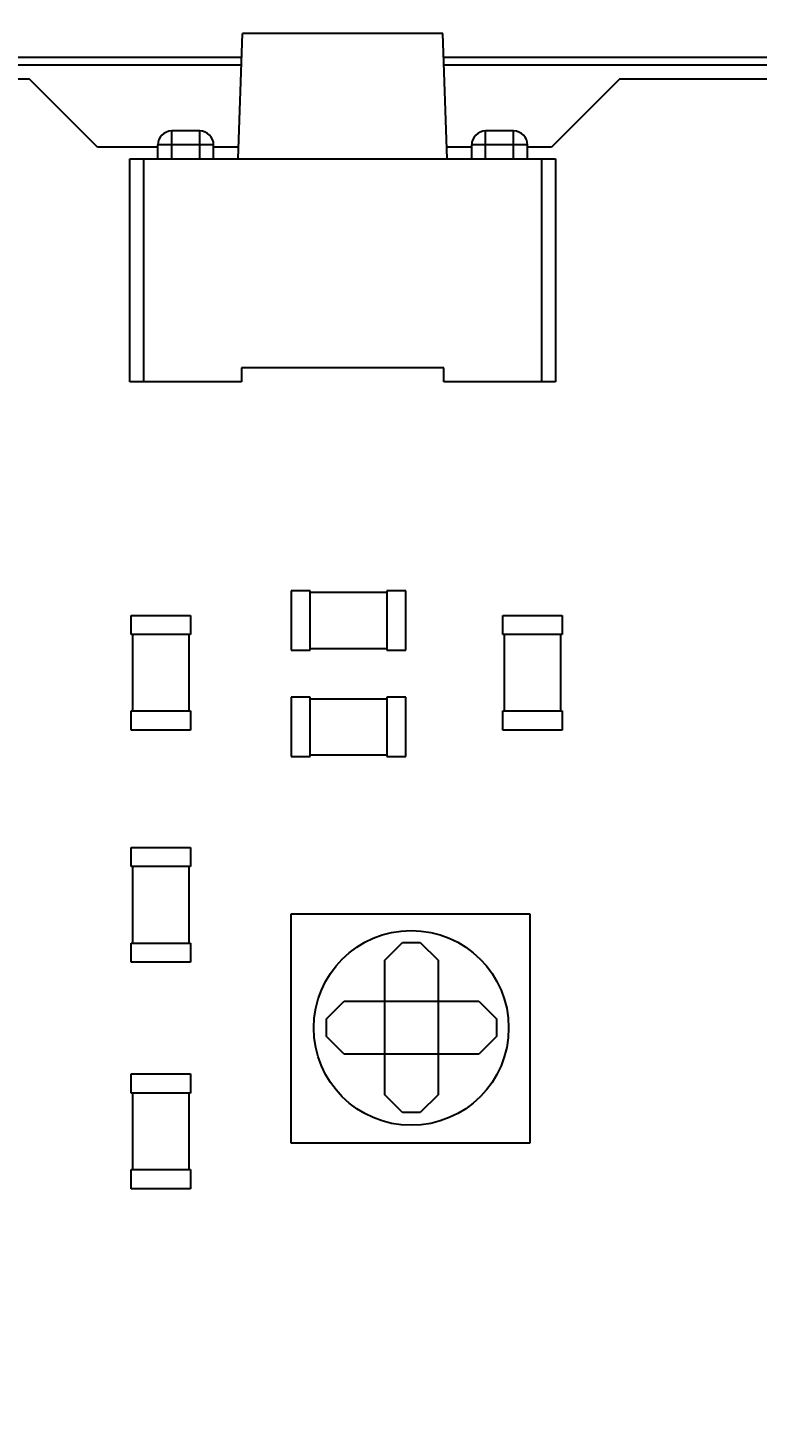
# Model space of a CAD drawing. Header units: inches. Extents: x -36 to 490, y -51 to 98.
# Drawn here: x 386.75 to 397.21, y 41.99 to 61.96 of the extents above; entities that cross this region are included whole.
import ezdxf

# ---------------------------------------------------------------- set-up
doc = ezdxf.new("R2010")
doc.units = ezdxf.units.IN
doc.header["$LTSCALE"] = 1.21
doc.header["$MEASUREMENT"] = 0
doc.header["$PDMODE"] = 3
doc.header["$PDSIZE"] = 0.3125
doc.layers.get('0').update_dxf_attribs({"linetype": 'CONTINUOUS'})
doc.layers.get('Defpoints').update_dxf_attribs({"linetype": 'CONTINUOUS'})
doc.layers.add('DIM', color=3, linetype='CONTINUOUS')
doc.styles.get("Standard").update_dxf_attribs({"font": 'txt', "width": 0.8})
doc.dimstyles.get("Standard").update_dxf_attribs({"dimtxt": 0.15625, "dimasz": 0.1875, "dimexe": 0.125, "dimexo": 0.0625, "dimgap": 0.09, "dimtad": 0, "dimtih": 1, "dimtoh": 1, "dimzin": 4, "dimdsep": 46, "dimtxsty": 'Standard', "dimblk": '_FILLED', "dimblk1": '_FILLED', "dimblk2": '_FILLED', "dimcen": 0.09, "dimazin": 1, "dimtp": 0.01, "dimtm": 0.01, "dimtfac": 1, "dimtofl": 0, "dimtmove": 0, "dimatfit": 3, "dimldrblk": '_FILLED', "dimfxl": 1, "dimtolj": 1, "dimtzin": 4, "dimarcsym": 0})

# ---------------------------------------------------------------- blocks, each defined once
blk = doc.blocks.new('_FILLED')
at = {"color": 0, "linetype": 'ByBlock'}
blk.add_solid([(0, 0), (-1, 0.1667), (-1, -0.1667)], dxfattribs=at)
blk = doc.blocks.new('*D65')
at = {"layer": 'Defpoints', "color": 0}
for p in [(445.9, 83.388), (319.7, 47.851), (445.9, 47.789)]:
    blk.add_point(p, dxfattribs=at)
at = {"layer": 'DIM', "color": 0, "lineweight": -2}
for p, q in [((319.7, 47.914), (319.7, 83.513)), ((445.9, 47.851), (445.9, 83.513)), ((322.24, 83.388), (378.21, 83.388)), ((443.36, 83.388), (387.39, 83.388))]:
    blk.add_line(p, q, dxfattribs=at)
at = {"layer": 'DIM', "color": 0, "lineweight": -2, "xscale": 2.54, "yscale": 2.54, "zscale": 2.54, "rotation": 180}
blk.add_blockref('_FILLED', (319.7, 83.388), dxfattribs=at)
at = {"layer": 'DIM', "color": 0, "lineweight": -2, "xscale": 2.54, "yscale": 2.54, "zscale": 2.54}
blk.add_blockref('_FILLED', (445.9, 83.388), dxfattribs=at)
at = {"layer": 'DIM', "color": 0, "insert": (382.8, 83.388), "char_height": 2.5, "attachment_point": 5, "line_spacing_factor": 2.5}
blk.add_mtext('\\A1;126.20', dxfattribs=at)
blk = doc.blocks.new('*D68')
at = {"layer": 'Defpoints', "color": 0}
for p in [(406.8, 77.939), (348.8, 41.989), (406.8, 41.989)]:
    blk.add_point(p, dxfattribs=at)
at = {"layer": 'DIM', "color": 0, "lineweight": -2}
for p, q in [((348.8, 42.051), (348.8, 78.064)), ((351.34, 77.939), (374.044, 77.939)), ((404.26, 77.939), (381.557, 77.939)), ((406.8, 42.051), (406.8, 78.064))]:
    blk.add_line(p, q, dxfattribs=at)
at = {"layer": 'DIM', "color": 0, "lineweight": -2, "xscale": 2.54, "yscale": 2.54, "zscale": 2.54, "rotation": 180}
blk.add_blockref('_FILLED', (348.8, 77.939), dxfattribs=at)
at = {"layer": 'DIM', "color": 0, "lineweight": -2, "xscale": 2.54, "yscale": 2.54, "zscale": 2.54}
blk.add_blockref('_FILLED', (406.8, 77.939), dxfattribs=at)
at = {"layer": 'DIM', "color": 0, "insert": (377.8, 77.939), "char_height": 2.5, "attachment_point": 5, "line_spacing_factor": 2.5}
blk.add_mtext('\\A1;58.00', dxfattribs=at)

msp = doc.modelspace()

# ---------------------------------------------------------------- linework, layer by layer
at = {"color": 7, "linetype": 'Continuous'}
for p, q in [((389.768, 60.081), (389.831, 61.881)), ((392.706, 61.881), (389.831, 61.881)), ((392.768, 60.081), (392.706, 61.881)), ((381.622, 61.539), (389.819, 61.539)), ((392.718, 61.539), (463.93, 61.539)), ((389.815, 61.425), (381.626, 61.425)), ((464.64, 61.425), (392.721, 61.425)), ((386.78, 61.224), (384.221, 61.224)), ((387.755, 60.249), (386.78, 61.224)), ((395.238, 61.224), (394.263, 60.249)), ((417.064, 61.224), (395.238, 61.224)), ((388.818, 60.081), (388.818, 60.481)), ((389.218, 60.481), (388.818, 60.481)), ((389.218, 60.081), (389.218, 60.481)), ((393.318, 60.081), (393.318, 60.481)), ((393.718, 60.481), (393.318, 60.481)), ((393.718, 60.081), (393.718, 60.481)), ((388.618, 60.249), (387.755, 60.249)), ((388.618, 60.081), (388.618, 60.281)), ((389.418, 60.281), (388.618, 60.281)), ((389.418, 60.081), (389.418, 60.281)), ((389.774, 60.249), (389.418, 60.249)), ((393.118, 60.249), (392.763, 60.249)), ((393.118, 60.081), (393.118, 60.281)), ((393.918, 60.281), (393.118, 60.281)), ((393.918, 60.081), (393.918, 60.281)), ((394.263, 60.249), (393.918, 60.249)), ((388.218, 56.881), (388.218, 60.081)), ((388.218, 60.081), (394.318, 60.081)), ((388.418, 56.881), (388.418, 60.081)), ((394.118, 60.081), (394.118, 56.881)), ((394.318, 60.081), (394.318, 56.881)), ((389.818, 57.081), (389.818, 56.881)), ((392.718, 57.081), (389.818, 57.081)), ((392.718, 56.881), (392.718, 57.081)), ((389.818, 56.881), (388.218, 56.881)), ((394.318, 56.881), (392.718, 56.881)), ((390.529, 53.884), (390.529, 53.034)), ((390.804, 53.884), (390.529, 53.884)), ((390.804, 53.034), (390.804, 53.884)), ((391.901, 53.859), (390.804, 53.859)), ((391.901, 53.884), (391.901, 53.034)), ((392.176, 53.884), (391.901, 53.884)), ((392.176, 53.034), (392.176, 53.884)), ((388.236, 53.258), (388.236, 53.533)), ((388.236, 53.533), (389.086, 53.533)), ((389.086, 53.533), (389.086, 53.258)), ((393.564, 53.258), (393.564, 53.533)), ((393.564, 53.533), (394.414, 53.533)), ((394.414, 53.533), (394.414, 53.258)), ((389.086, 53.258), (388.236, 53.258)), ((388.261, 52.161), (388.261, 53.258)), ((389.061, 53.258), (389.061, 52.161)), ((394.414, 53.258), (393.564, 53.258)), ((393.589, 52.161), (393.589, 53.258)), ((394.389, 53.258), (394.389, 52.161)), ((390.529, 53.034), (390.804, 53.034)), ((390.804, 53.059), (391.901, 53.059)), ((391.901, 53.034), (392.176, 53.034)), ((390.529, 52.357), (390.529, 51.507)), ((390.804, 52.357), (390.529, 52.357)), ((390.804, 51.507), (390.804, 52.357)), ((391.901, 52.332), (390.804, 52.332)), ((391.901, 52.357), (391.901, 51.507)), ((392.176, 52.357), (391.901, 52.357)), ((392.176, 51.507), (392.176, 52.357)), ((388.236, 51.886), (388.236, 52.161)), ((388.236, 52.161), (389.086, 52.161)), ((389.086, 52.161), (389.086, 51.886)), ((393.564, 51.886), (393.564, 52.161)), ((393.564, 52.161), (394.414, 52.161)), ((394.414, 52.161), (394.414, 51.886)), ((389.086, 51.886), (388.236, 51.886)), ((394.414, 51.886), (393.564, 51.886)), ((390.804, 51.532), (391.901, 51.532)), ((390.529, 51.507), (390.804, 51.507)), ((391.901, 51.507), (392.176, 51.507)), ((388.236, 49.93), (388.236, 50.205)), ((388.236, 50.205), (389.086, 50.205)), ((389.086, 50.205), (389.086, 49.93)), ((389.086, 49.93), (388.236, 49.93)), ((388.261, 48.833), (388.261, 49.93)), ((389.061, 49.93), (389.061, 48.833)), ((390.527, 49.246), (390.527, 45.969)), ((393.956, 49.246), (390.527, 49.246)), ((393.956, 45.969), (393.956, 49.246)), ((388.236, 48.558), (388.236, 48.833)), ((388.236, 48.833), (389.086, 48.833)), ((389.086, 48.833), (389.086, 48.558)), ((391.873, 48.585), (392.127, 48.839)), ((392.127, 48.839), (392.381, 48.839)), ((392.381, 48.839), (392.635, 48.585)), ((389.086, 48.558), (388.236, 48.558)), ((391.873, 46.655), (391.873, 48.585)), ((392.635, 48.585), (392.635, 46.655)), ((391.035, 47.747), (391.289, 48.001)), ((391.289, 48.001), (393.219, 48.001)), ((393.219, 48.001), (393.473, 47.747)), ((391.035, 47.493), (391.035, 47.747)), ((393.473, 47.747), (393.473, 47.493)), ((391.289, 47.239), (391.035, 47.493)), ((393.473, 47.493), (393.219, 47.239)), ((393.219, 47.239), (391.289, 47.239)), ((388.236, 46.68), (388.236, 46.955)), ((388.236, 46.955), (389.086, 46.955)), ((389.086, 46.955), (389.086, 46.68)), ((389.086, 46.68), (388.236, 46.68)), ((388.261, 45.584), (388.261, 46.68)), ((389.061, 46.68), (389.061, 45.584)), ((392.127, 46.401), (391.873, 46.655)), ((392.635, 46.655), (392.381, 46.401)), ((392.381, 46.401), (392.127, 46.401)), ((390.527, 45.969), (393.956, 45.969)), ((388.236, 45.309), (388.236, 45.584)), ((388.236, 45.584), (389.086, 45.584)), ((389.086, 45.584), (389.086, 45.309)), ((389.086, 45.309), (388.236, 45.309))]:
    msp.add_line(p, q, dxfattribs=at)
msp.add_circle((392.251, 47.615), 1.397, dxfattribs=at)
for centre, start, end in [((388.818, 60.281), 90, 180), ((389.218, 60.281), 0, 90), ((393.318, 60.281), 90, 180), ((393.718, 60.281), 0, 90)]:
    msp.add_arc(centre, 0.2, start, end, dxfattribs=at)

# ---------------------------------------------------------------- dimensions: what is measured, and where the dimension line sits
at = {"layer": 'DIM'}
for base, p1, p2, picture, middle in [((445.9, 83.388), (319.7, 47.851), (445.9, 47.789), '*D65', (382.8, 83.388)), ((406.8, 77.939), (348.8, 41.989), (406.8, 41.989), '*D68', (377.8, 77.939))]:
    dim = msp.add_linear_dim(base=base, p1=p1, p2=p2, dimstyle='Standard', override={"dimtxt": 2.5, "dimasz": 2.54, "dimtih": 0, "dimtoh": 0, "dimzin": 0, "dimcen": 0.198, "dimadec": 0, "dimazin": 0, "dimtp": 0, "dimtm": 0, "dimtdec": 4, "dimtzin": 0}, dxfattribs=at)
    dim.commit()
    dim.dimension.update_dxf_attribs({"geometry": picture, "text_midpoint": middle})

doc.saveas('drawing.dxf')
